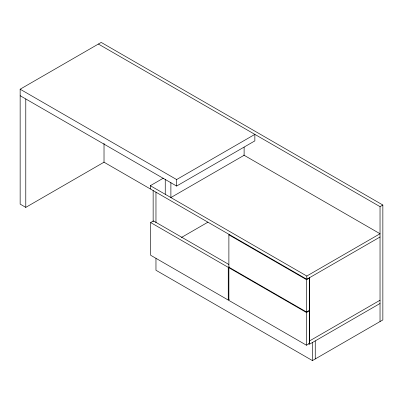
<?xml version="1.0" encoding="UTF-8"?>
<svg xmlns="http://www.w3.org/2000/svg" width="403" height="403" viewBox="0 0 403 403"><rect width="100%" height="100%" fill="white"/><g stroke="black" fill="none" stroke-linecap="round" stroke-linejoin="round"><path stroke-width="0.6" d="M104.019 143.403L104.019 162.202L25.782 207.374L20.15 204.12L20.15 89.209L101.203 42.416L382.85 205.021L382.85 319.932L312.436 360.584L155.966 270.247L155.966 258.409M150.334 188.942L150.334 185.692L163.351 178.176M20.15 89.209L176.62 179.547L254.857 134.38L254.857 140.884L176.62 186.05L20.15 95.713M229.196 299.515L228.254 300.059L150.646 255.25L150.646 222.547L153.462 220.925L228.904 264.479M181.426 237.483L207.963 222.159M228.884 234.833L306.492 279.642L309.308 278.015L309.308 310.355L306.492 311.982L228.884 267.174L228.884 234.833L229.821 234.294M150.646 222.547L228.254 267.355L229.196 266.816M98.387 44.043L380.034 206.648L382.85 205.021M150.334 185.692L306.804 276.03L380.034 233.75L243.734 155.059M103.833 162.097L306.804 279.279L380.034 237.004M306.492 312.526L309.308 310.899L309.308 343.603L306.492 345.23L228.884 300.421L228.884 267.718L306.492 312.526L306.492 345.23M309.62 340.893L380.034 300.24M308.532 343.512L309.62 344.142L380.034 303.494M380.034 206.648L380.034 321.559M315.257 340.893L315.257 358.957M312.436 342.52L312.436 360.584M309.62 277.652L309.62 344.142M306.804 276.03L306.804 279.279M306.492 279.642L306.492 311.982M244.117 147.166L244.117 155.281L170.887 197.556L170.887 182.579M228.254 267.355L228.254 300.059M176.62 179.547L176.62 186.05M165.255 179.325L165.255 194.306M155.966 192.075L155.966 222.753M153.15 190.448L153.15 221.751M25.782 98.967L25.782 207.374"/></g></svg>
